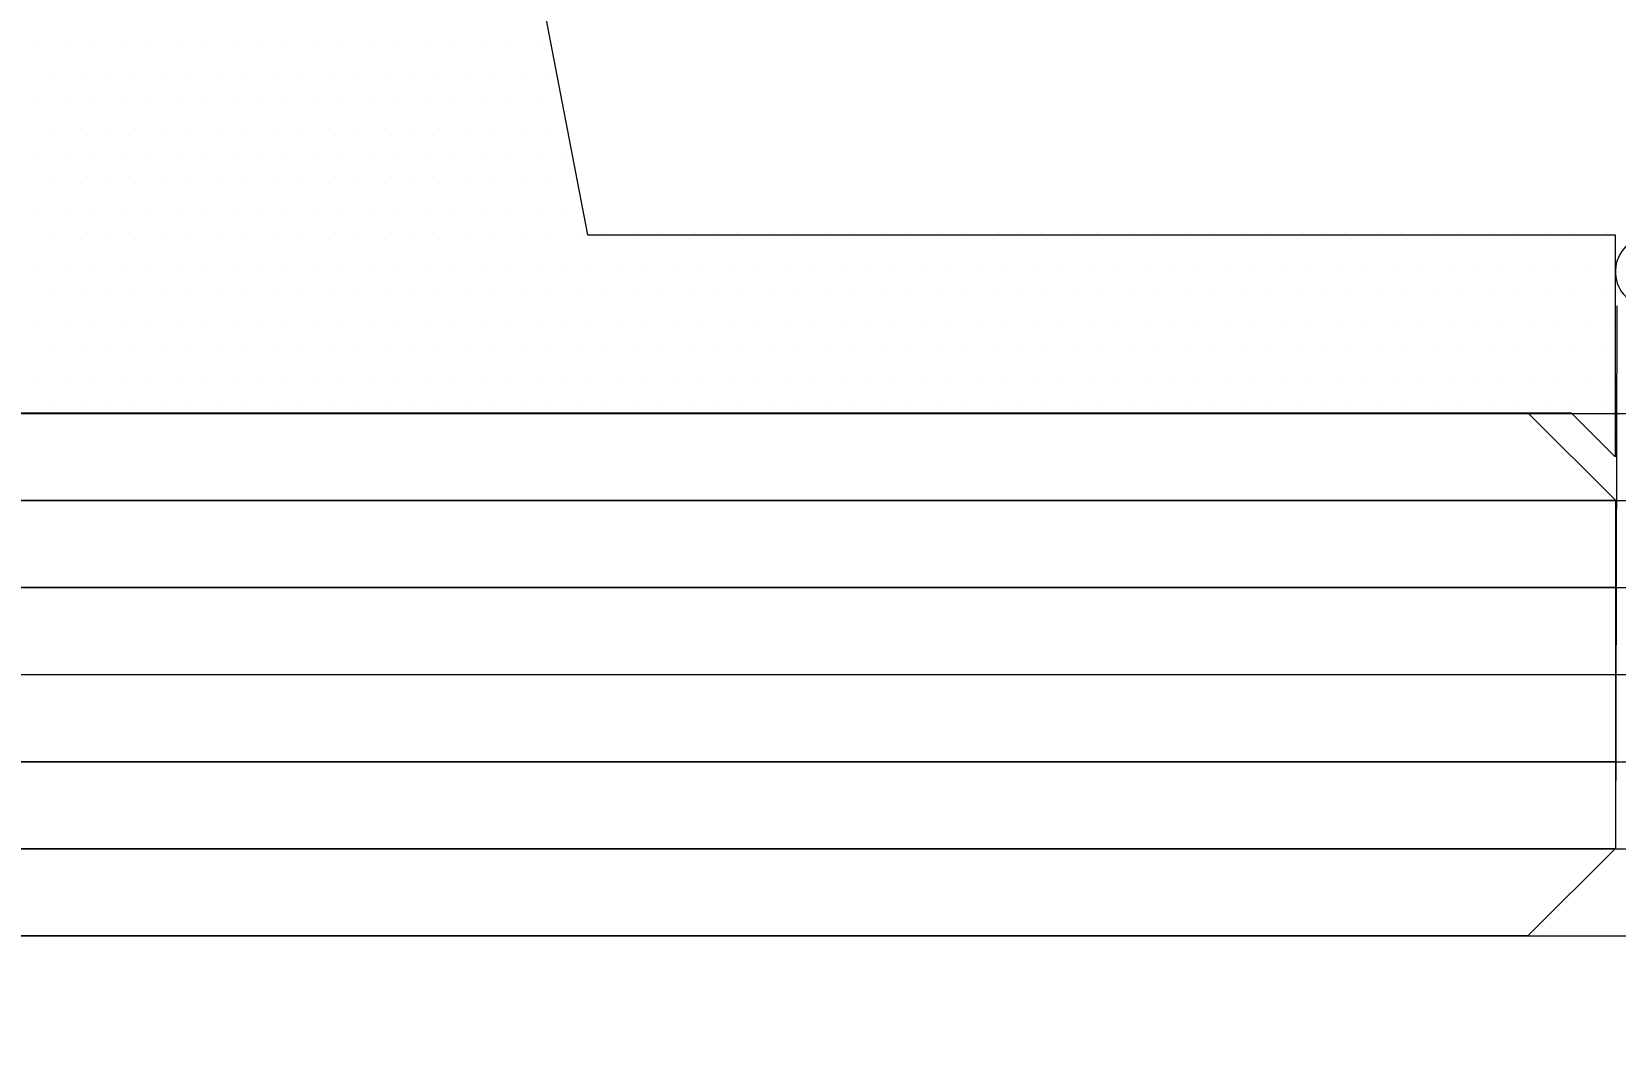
# Model space of a CAD drawing. Extents: x 820 to 5791, y 1495 to 5010.
# Drawn here: x 2816.494 to 2818.313, y 2076.895 to 2078.046 of the extents above; entities that cross this region are included whole.
import ezdxf

# ---------------------------------------------------------------- set-up
doc = ezdxf.new("R2010")
doc.units = 0
doc.header["$LTSCALE"] = 20
doc.layers.get('0').update_dxf_attribs({"linetype": 'CONTINUOUS', "lineweight": 15})
doc.layers.get('DEFPOINTS').update_dxf_attribs({"linetype": 'CONTINUOUS'})
doc.layers.add('_00_TT_PLASTER INTERIOR', color=60, linetype='CONTINUOUS', lineweight=0)
doc.layers.add('ölç', color=63, linetype='CONTINUOUS', lineweight=20)
doc.layers.add('dış ölçü', color=7, linetype='CONTINUOUS', lineweight=20, true_color=0x0d6787)
doc.styles.add('TRS', font='times.ttf', dxfattribs={"width": 0.8})
doc.dimstyles.new('dış ölçü', dxfattribs={"dimtxt": 12, "dimasz": 5, "dimexe": 5, "dimexo": 35, "dimgap": 5, "dimtad": 1, "dimdec": 0, "dimdsep": 46, "dimtxsty": 'TRS', "dimblk": 'DOT', "dimcen": 0, "dimdle": 0.1, "dimclrd": 256, "dimclre": 256, "dimclrt": 73, "dimadec": 0, "dimazin": 0, "dimtfac": 0.3, "dimtdec": 0, "dimtix": 1, "dimtmove": 2, "dimatfit": 3, "dimldrblk": 'DOT', "dimfxl": 1, "dimfxlon": 1, "dimtolj": 1, "dimarcsym": 0})

# ---------------------------------------------------------------- blocks, each defined once
blk = doc.blocks.new('_Dot')
at = {"layer": 'ölç', "color": 0, "lineweight": -2}
blk.add_line((-0.5, 0), (-1, 0), dxfattribs=at)
at = {"layer": 'ölç', "color": 0, "const_width": 0.5}
blk.add_lwpolyline([(-0.25, 0, 1), (0.25, 0, 1)], format="xyb", close=True, dxfattribs=at)
blk = doc.blocks.new('*D175')
at = {"layer": 'DEFPOINTS', "color": 0, "transparency": 16777216}
for p in [(2564.5726, 2100.0514), (2844.1763, 2097.0445), (2844.1763, 1809.2783)]:
    blk.add_point(p, dxfattribs=at)
at = {"layer": 'dış ölçü', "lineweight": -2, "transparency": 16777216}
for p, q in [((2564.5726, 1810.2783), (2564.5726, 1804.2783)), ((2844.1763, 1810.2783), (2844.1763, 1804.2783)), ((2569.5726, 1809.2783), (2839.1763, 1809.2783))]:
    blk.add_line(p, q, dxfattribs=at)
at = {"layer": 'dış ölçü', "lineweight": -2, "transparency": 16777216, "xscale": 5, "yscale": 5, "zscale": 5, "rotation": 180}
blk.add_blockref('_Dot', (2564.5726, 1809.2783), dxfattribs=at)
at = {"layer": 'dış ölçü', "lineweight": -2, "transparency": 16777216, "xscale": 5, "yscale": 5, "zscale": 5}
blk.add_blockref('_Dot', (2844.1763, 1809.2783), dxfattribs=at)
at = {"layer": 'dış ölçü', "color": 73, "transparency": 16777216, "insert": (2704.3745, 1820.3821), "char_height": 12, "attachment_point": 5, "style": 'TRS'}
blk.add_mtext('\\A1;280', dxfattribs=at)
blk = doc.blocks.new('*D180')
at = {"layer": 'DEFPOINTS', "color": 0, "transparency": 16777216}
for p in [(3700.9717, 2100.0445), (2054.2879, 2083.4408), (3700.9717, 1729.2783)]:
    blk.add_point(p, dxfattribs=at)
at = {"layer": 'dış ölçü', "lineweight": -2, "transparency": 16777216}
for p, q in [((2054.2879, 1730.2783), (2054.2879, 1724.2783)), ((3700.9717, 1730.2783), (3700.9717, 1724.2783)), ((2059.2879, 1729.2783), (3695.9717, 1729.2783))]:
    blk.add_line(p, q, dxfattribs=at)
at = {"layer": 'dış ölçü', "lineweight": -2, "transparency": 16777216, "xscale": 5, "yscale": 5, "zscale": 5, "rotation": 180}
blk.add_blockref('_Dot', (2054.2879, 1729.2783), dxfattribs=at)
at = {"layer": 'dış ölçü', "lineweight": -2, "transparency": 16777216, "xscale": 5, "yscale": 5, "zscale": 5}
blk.add_blockref('_Dot', (3700.9717, 1729.2783), dxfattribs=at)
at = {"layer": 'dış ölçü', "color": 73, "transparency": 16777216, "insert": (2877.6298, 1740.3994), "char_height": 12, "attachment_point": 5, "style": 'TRS'}
blk.add_mtext('\\A1;1647', dxfattribs=at)
blk = doc.blocks.new('HGJFG')
at = {"color": 9}
for p, q in [((-2347.7024, -3291.2504), (-2347.4546, -3292.5376)), ((-2348.0849, -3292.3202), (-2348.0849, -3292.3202)), ((-2348.0532, -3292.3202), (-2348.0532, -3292.3202)), ((-2348.0214, -3292.3202), (-2348.0214, -3292.3202)), ((-2347.9897, -3292.3202), (-2347.9897, -3292.3202)), ((-2347.9579, -3292.3202), (-2347.9579, -3292.3202)), ((-2347.9262, -3292.3202), (-2347.9262, -3292.3202)), ((-2347.8944, -3292.3202), (-2347.8944, -3292.3202)), ((-2347.8627, -3292.3202), (-2347.8627, -3292.3202)), ((-2347.8309, -3292.3202), (-2347.8309, -3292.3202)), ((-2347.7992, -3292.3202), (-2347.7992, -3292.3202)), ((-2347.7674, -3292.3202), (-2347.7674, -3292.3202)), ((-2347.7357, -3292.3202), (-2347.7357, -3292.3202)), ((-2347.7039, -3292.3202), (-2347.7039, -3292.3202)), ((-2347.6722, -3292.3202), (-2347.6722, -3292.3202)), ((-2347.6404, -3292.3202), (-2347.6404, -3292.3202)), ((-2347.6087, -3292.3202), (-2347.6087, -3292.3202)), ((-2347.5769, -3292.3202), (-2347.5769, -3292.3202)), ((-2347.5452, -3292.3202), (-2347.5452, -3292.3202)), ((-2347.5134, -3292.3202), (-2347.5134, -3292.3202)), ((-2348.069, -3292.352), (-2348.069, -3292.352)), ((-2348.0373, -3292.352), (-2348.0373, -3292.352)), ((-2348.0055, -3292.352), (-2348.0055, -3292.352)), ((-2347.9738, -3292.352), (-2347.9738, -3292.352)), ((-2347.942, -3292.352), (-2347.942, -3292.352)), ((-2347.9103, -3292.352), (-2347.9103, -3292.352)), ((-2347.8785, -3292.352), (-2347.8785, -3292.352)), ((-2347.8468, -3292.352), (-2347.8468, -3292.352)), ((-2347.815, -3292.352), (-2347.815, -3292.352)), ((-2347.7833, -3292.352), (-2347.7833, -3292.352)), ((-2347.7515, -3292.352), (-2347.7515, -3292.352)), ((-2347.7198, -3292.352), (-2347.7198, -3292.352)), ((-2347.688, -3292.352), (-2347.688, -3292.352)), ((-2347.6563, -3292.352), (-2347.6563, -3292.352)), ((-2347.6245, -3292.352), (-2347.6245, -3292.352)), ((-2347.5928, -3292.352), (-2347.5928, -3292.352)), ((-2347.561, -3292.352), (-2347.561, -3292.352)), ((-2347.5293, -3292.352), (-2347.5293, -3292.352)), ((-2347.4975, -3292.352), (-2347.4975, -3292.352)), ((-2348.0849, -3292.3837), (-2348.0849, -3292.3837)), ((-2348.0532, -3292.3837), (-2348.0532, -3292.3837)), ((-2348.0214, -3292.3837), (-2348.0214, -3292.3837)), ((-2347.9897, -3292.3837), (-2347.9897, -3292.3837)), ((-2347.9579, -3292.3837), (-2347.9579, -3292.3837)), ((-2347.9262, -3292.3837), (-2347.9262, -3292.3837)), ((-2347.8944, -3292.3837), (-2347.8944, -3292.3837)), ((-2347.8627, -3292.3837), (-2347.8627, -3292.3837)), ((-2347.8309, -3292.3837), (-2347.8309, -3292.3837)), ((-2347.7992, -3292.3837), (-2347.7992, -3292.3837)), ((-2347.7674, -3292.3837), (-2347.7674, -3292.3837)), ((-2347.7357, -3292.3837), (-2347.7357, -3292.3837)), ((-2347.7039, -3292.3837), (-2347.7039, -3292.3837)), ((-2347.6722, -3292.3837), (-2347.6722, -3292.3837)), ((-2347.6404, -3292.3837), (-2347.6404, -3292.3837)), ((-2347.6087, -3292.3837), (-2347.6087, -3292.3837)), ((-2347.5769, -3292.3837), (-2347.5769, -3292.3837)), ((-2347.5452, -3292.3837), (-2347.5452, -3292.3837)), ((-2347.5134, -3292.3837), (-2347.5134, -3292.3837)), ((-2348.069, -3292.4155), (-2348.069, -3292.4155)), ((-2348.0373, -3292.4155), (-2348.0373, -3292.4155)), ((-2348.0055, -3292.4155), (-2348.0055, -3292.4155)), ((-2347.9738, -3292.4155), (-2347.9738, -3292.4155)), ((-2347.942, -3292.4155), (-2347.942, -3292.4155)), ((-2347.9103, -3292.4155), (-2347.9103, -3292.4155)), ((-2347.8785, -3292.4155), (-2347.8785, -3292.4155)), ((-2347.8468, -3292.4155), (-2347.8468, -3292.4155)), ((-2347.815, -3292.4155), (-2347.815, -3292.4155)), ((-2347.7833, -3292.4155), (-2347.7833, -3292.4155)), ((-2347.7515, -3292.4155), (-2347.7515, -3292.4155)), ((-2347.7198, -3292.4155), (-2347.7198, -3292.4155)), ((-2347.688, -3292.4155), (-2347.688, -3292.4155)), ((-2347.6563, -3292.4155), (-2347.6563, -3292.4155)), ((-2347.6245, -3292.4155), (-2347.6245, -3292.4155)), ((-2347.5928, -3292.4155), (-2347.5928, -3292.4155)), ((-2347.561, -3292.4155), (-2347.561, -3292.4155)), ((-2347.5293, -3292.4155), (-2347.5293, -3292.4155)), ((-2347.4975, -3292.4155), (-2347.4975, -3292.4155)), ((-2348.0849, -3292.4472), (-2348.0849, -3292.4472)), ((-2348.0532, -3292.4472), (-2348.0532, -3292.4472)), ((-2348.0214, -3292.4472), (-2348.0214, -3292.4472)), ((-2347.9897, -3292.4472), (-2347.9897, -3292.4472)), ((-2347.9579, -3292.4472), (-2347.9579, -3292.4472)), ((-2347.9262, -3292.4472), (-2347.9262, -3292.4472)), ((-2347.8944, -3292.4472), (-2347.8944, -3292.4472)), ((-2347.8627, -3292.4472), (-2347.8627, -3292.4472)), ((-2347.8309, -3292.4472), (-2347.8309, -3292.4472)), ((-2347.7992, -3292.4472), (-2347.7992, -3292.4472)), ((-2347.7674, -3292.4472), (-2347.7674, -3292.4472)), ((-2347.7357, -3292.4472), (-2347.7357, -3292.4472)), ((-2347.7039, -3292.4472), (-2347.7039, -3292.4472)), ((-2347.6722, -3292.4472), (-2347.6722, -3292.4472)), ((-2347.6404, -3292.4472), (-2347.6404, -3292.4472)), ((-2347.6087, -3292.4472), (-2347.6087, -3292.4472)), ((-2347.5769, -3292.4472), (-2347.5769, -3292.4472)), ((-2347.5452, -3292.4472), (-2347.5452, -3292.4472)), ((-2347.5134, -3292.4472), (-2347.5134, -3292.4472)), ((-2347.4817, -3292.4472), (-2347.4817, -3292.4472)), ((-2348.069, -3292.479), (-2348.069, -3292.479)), ((-2348.0373, -3292.479), (-2348.0373, -3292.479)), ((-2348.0055, -3292.479), (-2348.0055, -3292.479)), ((-2347.9738, -3292.479), (-2347.9738, -3292.479)), ((-2347.942, -3292.479), (-2347.942, -3292.479)), ((-2347.9103, -3292.479), (-2347.9103, -3292.479)), ((-2347.8785, -3292.479), (-2347.8785, -3292.479)), ((-2347.8468, -3292.479), (-2347.8468, -3292.479)), ((-2347.815, -3292.479), (-2347.815, -3292.479)), ((-2347.7833, -3292.479), (-2347.7833, -3292.479)), ((-2347.7515, -3292.479), (-2347.7515, -3292.479)), ((-2347.7198, -3292.479), (-2347.7198, -3292.479)), ((-2347.688, -3292.479), (-2347.688, -3292.479)), ((-2347.6563, -3292.479), (-2347.6563, -3292.479)), ((-2347.6245, -3292.479), (-2347.6245, -3292.479)), ((-2347.5928, -3292.479), (-2347.5928, -3292.479)), ((-2347.561, -3292.479), (-2347.561, -3292.479)), ((-2347.5293, -3292.479), (-2347.5293, -3292.479)), ((-2347.4975, -3292.479), (-2347.4975, -3292.479)), ((-2348.0849, -3292.5107), (-2348.0849, -3292.5107)), ((-2348.0532, -3292.5107), (-2348.0532, -3292.5107)), ((-2348.0214, -3292.5107), (-2348.0214, -3292.5107)), ((-2347.9897, -3292.5107), (-2347.9897, -3292.5107)), ((-2347.9579, -3292.5107), (-2347.9579, -3292.5107)), ((-2347.9262, -3292.5107), (-2347.9262, -3292.5107)), ((-2347.8944, -3292.5107), (-2347.8944, -3292.5107)), ((-2347.8627, -3292.5107), (-2347.8627, -3292.5107)), ((-2347.8309, -3292.5107), (-2347.8309, -3292.5107)), ((-2347.7992, -3292.5107), (-2347.7992, -3292.5107)), ((-2347.7674, -3292.5107), (-2347.7674, -3292.5107)), ((-2347.7357, -3292.5107), (-2347.7357, -3292.5107)), ((-2347.7039, -3292.5107), (-2347.7039, -3292.5107)), ((-2347.6722, -3292.5107), (-2347.6722, -3292.5107)), ((-2347.6404, -3292.5107), (-2347.6404, -3292.5107)), ((-2347.6087, -3292.5107), (-2347.6087, -3292.5107)), ((-2347.5769, -3292.5107), (-2347.5769, -3292.5107)), ((-2347.5452, -3292.5107), (-2347.5452, -3292.5107)), ((-2347.5134, -3292.5107), (-2347.5134, -3292.5107)), ((-2347.4817, -3292.5107), (-2347.4817, -3292.5107)), ((-2347.4546, -3292.5376), (-2346.2745, -3292.5376)), ((-2346.2745, -3292.5376), (-2346.2745, -3292.7923)), ((-2348.069, -3292.5425), (-2348.069, -3292.5425)), ((-2348.0373, -3292.5425), (-2348.0373, -3292.5425)), ((-2348.0055, -3292.5425), (-2348.0055, -3292.5425)), ((-2347.9738, -3292.5425), (-2347.9738, -3292.5425)), ((-2347.942, -3292.5425), (-2347.942, -3292.5425)), ((-2347.9103, -3292.5425), (-2347.9103, -3292.5425)), ((-2347.8785, -3292.5425), (-2347.8785, -3292.5425)), ((-2347.8468, -3292.5425), (-2347.8468, -3292.5425)), ((-2347.815, -3292.5425), (-2347.815, -3292.5425)), ((-2347.7833, -3292.5425), (-2347.7833, -3292.5425)), ((-2347.7515, -3292.5425), (-2347.7515, -3292.5425)), ((-2347.7198, -3292.5425), (-2347.7198, -3292.5425)), ((-2347.688, -3292.5425), (-2347.688, -3292.5425)), ((-2347.6563, -3292.5425), (-2347.6563, -3292.5425)), ((-2347.6245, -3292.5425), (-2347.6245, -3292.5425)), ((-2347.5928, -3292.5425), (-2347.5928, -3292.5425)), ((-2347.561, -3292.5425), (-2347.561, -3292.5425)), ((-2347.5293, -3292.5425), (-2347.5293, -3292.5425)), ((-2347.4975, -3292.5425), (-2347.4975, -3292.5425)), ((-2347.4658, -3292.5425), (-2347.4658, -3292.5425)), ((-2347.434, -3292.5425), (-2347.434, -3292.5425)), ((-2347.4023, -3292.5425), (-2347.4023, -3292.5425)), ((-2347.3705, -3292.5425), (-2347.3705, -3292.5425)), ((-2347.3388, -3292.5425), (-2347.3388, -3292.5425)), ((-2347.307, -3292.5425), (-2347.307, -3292.5425)), ((-2347.2753, -3292.5425), (-2347.2753, -3292.5425)), ((-2347.2435, -3292.5425), (-2347.2435, -3292.5425)), ((-2347.2118, -3292.5425), (-2347.2118, -3292.5425)), ((-2347.18, -3292.5425), (-2347.18, -3292.5425)), ((-2347.1483, -3292.5425), (-2347.1483, -3292.5425)), ((-2347.1165, -3292.5425), (-2347.1165, -3292.5425)), ((-2347.0848, -3292.5425), (-2347.0848, -3292.5425)), ((-2347.053, -3292.5425), (-2347.053, -3292.5425)), ((-2347.0213, -3292.5425), (-2347.0213, -3292.5425)), ((-2346.9895, -3292.5425), (-2346.9895, -3292.5425)), ((-2346.9578, -3292.5425), (-2346.9578, -3292.5425)), ((-2346.926, -3292.5425), (-2346.926, -3292.5425)), ((-2346.8943, -3292.5425), (-2346.8943, -3292.5425)), ((-2346.8625, -3292.5425), (-2346.8625, -3292.5425)), ((-2346.8308, -3292.5425), (-2346.8308, -3292.5425)), ((-2346.799, -3292.5425), (-2346.799, -3292.5425)), ((-2346.7673, -3292.5425), (-2346.7673, -3292.5425)), ((-2346.7355, -3292.5425), (-2346.7355, -3292.5425)), ((-2346.7038, -3292.5425), (-2346.7038, -3292.5425)), ((-2346.672, -3292.5425), (-2346.672, -3292.5425)), ((-2346.6403, -3292.5425), (-2346.6403, -3292.5425)), ((-2346.6085, -3292.5425), (-2346.6085, -3292.5425)), ((-2346.5768, -3292.5425), (-2346.5768, -3292.5425)), ((-2346.545, -3292.5425), (-2346.545, -3292.5425)), ((-2346.5133, -3292.5425), (-2346.5133, -3292.5425)), ((-2346.4815, -3292.5425), (-2346.4815, -3292.5425)), ((-2346.4498, -3292.5425), (-2346.4498, -3292.5425)), ((-2346.418, -3292.5425), (-2346.418, -3292.5425)), ((-2346.3863, -3292.5425), (-2346.3863, -3292.5425)), ((-2346.3545, -3292.5425), (-2346.3545, -3292.5425)), ((-2346.3228, -3292.5425), (-2346.3228, -3292.5425)), ((-2346.291, -3292.5425), (-2346.291, -3292.5425)), ((-2348.0849, -3292.5742), (-2348.0849, -3292.5742)), ((-2348.0532, -3292.5742), (-2348.0532, -3292.5742)), ((-2348.0214, -3292.5742), (-2348.0214, -3292.5742)), ((-2347.9897, -3292.5742), (-2347.9897, -3292.5742)), ((-2347.9579, -3292.5742), (-2347.9579, -3292.5742)), ((-2347.9262, -3292.5742), (-2347.9262, -3292.5742)), ((-2347.8944, -3292.5742), (-2347.8944, -3292.5742)), ((-2347.8627, -3292.5742), (-2347.8627, -3292.5742)), ((-2347.8309, -3292.5742), (-2347.8309, -3292.5742)), ((-2347.7992, -3292.5742), (-2347.7992, -3292.5742)), ((-2347.7674, -3292.5742), (-2347.7674, -3292.5742)), ((-2347.7357, -3292.5742), (-2347.7357, -3292.5742)), ((-2347.7039, -3292.5742), (-2347.7039, -3292.5742)), ((-2347.6722, -3292.5742), (-2347.6722, -3292.5742)), ((-2347.6404, -3292.5742), (-2347.6404, -3292.5742)), ((-2347.6087, -3292.5742), (-2347.6087, -3292.5742)), ((-2347.5769, -3292.5742), (-2347.5769, -3292.5742)), ((-2347.5452, -3292.5742), (-2347.5452, -3292.5742)), ((-2347.5134, -3292.5742), (-2347.5134, -3292.5742)), ((-2347.4817, -3292.5742), (-2347.4817, -3292.5742)), ((-2347.4499, -3292.5742), (-2347.4499, -3292.5742)), ((-2347.4182, -3292.5742), (-2347.4182, -3292.5742)), ((-2347.3864, -3292.5742), (-2347.3864, -3292.5742)), ((-2347.3547, -3292.5742), (-2347.3547, -3292.5742)), ((-2347.3229, -3292.5742), (-2347.3229, -3292.5742)), ((-2347.2912, -3292.5742), (-2347.2912, -3292.5742)), ((-2347.2594, -3292.5742), (-2347.2594, -3292.5742)), ((-2347.2277, -3292.5742), (-2347.2277, -3292.5742)), ((-2347.1959, -3292.5742), (-2347.1959, -3292.5742)), ((-2347.1642, -3292.5742), (-2347.1642, -3292.5742)), ((-2347.1324, -3292.5742), (-2347.1324, -3292.5742)), ((-2347.1007, -3292.5742), (-2347.1007, -3292.5742)), ((-2347.0689, -3292.5742), (-2347.0689, -3292.5742)), ((-2347.0372, -3292.5742), (-2347.0372, -3292.5742)), ((-2347.0054, -3292.5742), (-2347.0054, -3292.5742)), ((-2346.9737, -3292.5742), (-2346.9737, -3292.5742)), ((-2346.9419, -3292.5742), (-2346.9419, -3292.5742)), ((-2346.9102, -3292.5742), (-2346.9102, -3292.5742)), ((-2346.8784, -3292.5742), (-2346.8784, -3292.5742)), ((-2346.8467, -3292.5742), (-2346.8467, -3292.5742)), ((-2346.8149, -3292.5742), (-2346.8149, -3292.5742)), ((-2346.7832, -3292.5742), (-2346.7832, -3292.5742)), ((-2346.7514, -3292.5742), (-2346.7514, -3292.5742)), ((-2346.7197, -3292.5742), (-2346.7197, -3292.5742)), ((-2346.6879, -3292.5742), (-2346.6879, -3292.5742)), ((-2346.6562, -3292.5742), (-2346.6562, -3292.5742)), ((-2346.6244, -3292.5742), (-2346.6244, -3292.5742)), ((-2346.5927, -3292.5742), (-2346.5927, -3292.5742)), ((-2346.5609, -3292.5742), (-2346.5609, -3292.5742)), ((-2346.5292, -3292.5742), (-2346.5292, -3292.5742)), ((-2346.4974, -3292.5742), (-2346.4974, -3292.5742)), ((-2346.4657, -3292.5742), (-2346.4657, -3292.5742)), ((-2346.4339, -3292.5742), (-2346.4339, -3292.5742)), ((-2346.4022, -3292.5742), (-2346.4022, -3292.5742)), ((-2346.3704, -3292.5742), (-2346.3704, -3292.5742)), ((-2346.3387, -3292.5742), (-2346.3387, -3292.5742)), ((-2346.3069, -3292.5742), (-2346.3069, -3292.5742)), ((-2346.2752, -3292.5742), (-2346.2752, -3292.5742)), ((-2348.069, -3292.606), (-2348.069, -3292.606)), ((-2348.0373, -3292.606), (-2348.0373, -3292.606)), ((-2348.0055, -3292.606), (-2348.0055, -3292.606)), ((-2347.9738, -3292.606), (-2347.9738, -3292.606)), ((-2347.942, -3292.606), (-2347.942, -3292.606)), ((-2347.9103, -3292.606), (-2347.9103, -3292.606)), ((-2347.8785, -3292.606), (-2347.8785, -3292.606)), ((-2347.8468, -3292.606), (-2347.8468, -3292.606)), ((-2347.815, -3292.606), (-2347.815, -3292.606)), ((-2347.7833, -3292.606), (-2347.7833, -3292.606)), ((-2347.7515, -3292.606), (-2347.7515, -3292.606)), ((-2347.7198, -3292.606), (-2347.7198, -3292.606)), ((-2347.688, -3292.606), (-2347.688, -3292.606)), ((-2347.6563, -3292.606), (-2347.6563, -3292.606)), ((-2347.6245, -3292.606), (-2347.6245, -3292.606)), ((-2347.5928, -3292.606), (-2347.5928, -3292.606)), ((-2347.561, -3292.606), (-2347.561, -3292.606)), ((-2347.5293, -3292.606), (-2347.5293, -3292.606)), ((-2347.4975, -3292.606), (-2347.4975, -3292.606)), ((-2347.4658, -3292.606), (-2347.4658, -3292.606)), ((-2347.434, -3292.606), (-2347.434, -3292.606)), ((-2347.4023, -3292.606), (-2347.4023, -3292.606)), ((-2347.3705, -3292.606), (-2347.3705, -3292.606)), ((-2347.3388, -3292.606), (-2347.3388, -3292.606)), ((-2347.307, -3292.606), (-2347.307, -3292.606)), ((-2347.2753, -3292.606), (-2347.2753, -3292.606)), ((-2347.2435, -3292.606), (-2347.2435, -3292.606)), ((-2347.2118, -3292.606), (-2347.2118, -3292.606)), ((-2347.18, -3292.606), (-2347.18, -3292.606)), ((-2347.1483, -3292.606), (-2347.1483, -3292.606)), ((-2347.1165, -3292.606), (-2347.1165, -3292.606)), ((-2347.0848, -3292.606), (-2347.0848, -3292.606)), ((-2347.053, -3292.606), (-2347.053, -3292.606)), ((-2347.0213, -3292.606), (-2347.0213, -3292.606)), ((-2346.9895, -3292.606), (-2346.9895, -3292.606)), ((-2346.9578, -3292.606), (-2346.9578, -3292.606)), ((-2346.926, -3292.606), (-2346.926, -3292.606)), ((-2346.8943, -3292.606), (-2346.8943, -3292.606)), ((-2346.8625, -3292.606), (-2346.8625, -3292.606)), ((-2346.8308, -3292.606), (-2346.8308, -3292.606)), ((-2346.799, -3292.606), (-2346.799, -3292.606)), ((-2346.7673, -3292.606), (-2346.7673, -3292.606)), ((-2346.7355, -3292.606), (-2346.7355, -3292.606)), ((-2346.7038, -3292.606), (-2346.7038, -3292.606)), ((-2346.672, -3292.606), (-2346.672, -3292.606)), ((-2346.6403, -3292.606), (-2346.6403, -3292.606)), ((-2346.6085, -3292.606), (-2346.6085, -3292.606)), ((-2346.5768, -3292.606), (-2346.5768, -3292.606)), ((-2346.545, -3292.606), (-2346.545, -3292.606)), ((-2346.5133, -3292.606), (-2346.5133, -3292.606)), ((-2346.4815, -3292.606), (-2346.4815, -3292.606)), ((-2346.4498, -3292.606), (-2346.4498, -3292.606)), ((-2346.418, -3292.606), (-2346.418, -3292.606)), ((-2346.3863, -3292.606), (-2346.3863, -3292.606)), ((-2346.3545, -3292.606), (-2346.3545, -3292.606)), ((-2346.3228, -3292.606), (-2346.3228, -3292.606)), ((-2346.291, -3292.606), (-2346.291, -3292.606)), ((-2346.2728, -3292.619), (-2346.2743, -3293.2423)), ((-2348.0849, -3292.6377), (-2348.0849, -3292.6377)), ((-2348.0532, -3292.6377), (-2348.0532, -3292.6377)), ((-2348.0214, -3292.6377), (-2348.0214, -3292.6377)), ((-2347.9897, -3292.6377), (-2347.9897, -3292.6377)), ((-2347.9579, -3292.6377), (-2347.9579, -3292.6377)), ((-2347.9262, -3292.6377), (-2347.9262, -3292.6377)), ((-2347.8944, -3292.6377), (-2347.8944, -3292.6377)), ((-2347.8627, -3292.6377), (-2347.8627, -3292.6377)), ((-2347.8309, -3292.6377), (-2347.8309, -3292.6377)), ((-2347.7992, -3292.6377), (-2347.7992, -3292.6377)), ((-2347.7674, -3292.6377), (-2347.7674, -3292.6377)), ((-2347.7357, -3292.6377), (-2347.7357, -3292.6377)), ((-2347.7039, -3292.6377), (-2347.7039, -3292.6377)), ((-2347.6722, -3292.6377), (-2347.6722, -3292.6377)), ((-2347.6404, -3292.6377), (-2347.6404, -3292.6377)), ((-2347.6087, -3292.6377), (-2347.6087, -3292.6377)), ((-2347.5769, -3292.6377), (-2347.5769, -3292.6377)), ((-2347.5452, -3292.6377), (-2347.5452, -3292.6377)), ((-2347.5134, -3292.6377), (-2347.5134, -3292.6377)), ((-2347.4817, -3292.6377), (-2347.4817, -3292.6377)), ((-2347.4499, -3292.6377), (-2347.4499, -3292.6377)), ((-2347.4182, -3292.6377), (-2347.4182, -3292.6377)), ((-2347.3864, -3292.6377), (-2347.3864, -3292.6377)), ((-2347.3547, -3292.6377), (-2347.3547, -3292.6377)), ((-2347.3229, -3292.6377), (-2347.3229, -3292.6377)), ((-2347.2912, -3292.6377), (-2347.2912, -3292.6377)), ((-2347.2594, -3292.6377), (-2347.2594, -3292.6377)), ((-2347.2277, -3292.6377), (-2347.2277, -3292.6377)), ((-2347.1959, -3292.6377), (-2347.1959, -3292.6377)), ((-2347.1642, -3292.6377), (-2347.1642, -3292.6377)), ((-2347.1324, -3292.6377), (-2347.1324, -3292.6377)), ((-2347.1007, -3292.6377), (-2347.1007, -3292.6377)), ((-2347.0689, -3292.6377), (-2347.0689, -3292.6377)), ((-2347.0372, -3292.6377), (-2347.0372, -3292.6377)), ((-2347.0054, -3292.6377), (-2347.0054, -3292.6377)), ((-2346.9737, -3292.6377), (-2346.9737, -3292.6377)), ((-2346.9419, -3292.6377), (-2346.9419, -3292.6377)), ((-2346.9102, -3292.6377), (-2346.9102, -3292.6377)), ((-2346.8784, -3292.6377), (-2346.8784, -3292.6377)), ((-2346.8467, -3292.6377), (-2346.8467, -3292.6377)), ((-2346.8149, -3292.6377), (-2346.8149, -3292.6377)), ((-2346.7832, -3292.6377), (-2346.7832, -3292.6377)), ((-2346.7514, -3292.6377), (-2346.7514, -3292.6377)), ((-2346.7197, -3292.6377), (-2346.7197, -3292.6377)), ((-2346.6879, -3292.6377), (-2346.6879, -3292.6377)), ((-2346.6562, -3292.6377), (-2346.6562, -3292.6377)), ((-2346.6244, -3292.6377), (-2346.6244, -3292.6377)), ((-2346.5927, -3292.6377), (-2346.5927, -3292.6377)), ((-2346.5609, -3292.6377), (-2346.5609, -3292.6377)), ((-2346.5292, -3292.6377), (-2346.5292, -3292.6377)), ((-2346.4974, -3292.6377), (-2346.4974, -3292.6377)), ((-2346.4657, -3292.6377), (-2346.4657, -3292.6377)), ((-2346.4339, -3292.6377), (-2346.4339, -3292.6377)), ((-2346.4022, -3292.6377), (-2346.4022, -3292.6377)), ((-2346.3704, -3292.6377), (-2346.3704, -3292.6377)), ((-2346.3387, -3292.6377), (-2346.3387, -3292.6377)), ((-2346.3069, -3292.6377), (-2346.3069, -3292.6377)), ((-2346.2752, -3292.6377), (-2346.2752, -3292.6377)), ((-2348.069, -3292.6695), (-2348.069, -3292.6695)), ((-2348.0373, -3292.6695), (-2348.0373, -3292.6695)), ((-2348.0055, -3292.6695), (-2348.0055, -3292.6695)), ((-2347.9738, -3292.6695), (-2347.9738, -3292.6695)), ((-2347.942, -3292.6695), (-2347.942, -3292.6695)), ((-2347.9103, -3292.6695), (-2347.9103, -3292.6695)), ((-2347.8785, -3292.6695), (-2347.8785, -3292.6695)), ((-2347.8468, -3292.6695), (-2347.8468, -3292.6695)), ((-2347.815, -3292.6695), (-2347.815, -3292.6695)), ((-2347.7833, -3292.6695), (-2347.7833, -3292.6695)), ((-2347.7515, -3292.6695), (-2347.7515, -3292.6695)), ((-2347.7198, -3292.6695), (-2347.7198, -3292.6695)), ((-2347.688, -3292.6695), (-2347.688, -3292.6695)), ((-2347.6563, -3292.6695), (-2347.6563, -3292.6695)), ((-2347.6245, -3292.6695), (-2347.6245, -3292.6695)), ((-2347.5928, -3292.6695), (-2347.5928, -3292.6695)), ((-2347.561, -3292.6695), (-2347.561, -3292.6695)), ((-2347.5293, -3292.6695), (-2347.5293, -3292.6695)), ((-2347.4975, -3292.6695), (-2347.4975, -3292.6695)), ((-2347.4658, -3292.6695), (-2347.4658, -3292.6695)), ((-2347.434, -3292.6695), (-2347.434, -3292.6695)), ((-2347.4023, -3292.6695), (-2347.4023, -3292.6695)), ((-2347.3705, -3292.6695), (-2347.3705, -3292.6695)), ((-2347.3388, -3292.6695), (-2347.3388, -3292.6695)), ((-2347.307, -3292.6695), (-2347.307, -3292.6695)), ((-2347.2753, -3292.6695), (-2347.2753, -3292.6695)), ((-2347.2435, -3292.6695), (-2347.2435, -3292.6695)), ((-2347.2118, -3292.6695), (-2347.2118, -3292.6695)), ((-2347.18, -3292.6695), (-2347.18, -3292.6695)), ((-2347.1483, -3292.6695), (-2347.1483, -3292.6695)), ((-2347.1165, -3292.6695), (-2347.1165, -3292.6695)), ((-2347.0848, -3292.6695), (-2347.0848, -3292.6695)), ((-2347.053, -3292.6695), (-2347.053, -3292.6695)), ((-2347.0213, -3292.6695), (-2347.0213, -3292.6695)), ((-2346.9895, -3292.6695), (-2346.9895, -3292.6695)), ((-2346.9578, -3292.6695), (-2346.9578, -3292.6695)), ((-2346.926, -3292.6695), (-2346.926, -3292.6695)), ((-2346.8943, -3292.6695), (-2346.8943, -3292.6695)), ((-2346.8625, -3292.6695), (-2346.8625, -3292.6695)), ((-2346.8308, -3292.6695), (-2346.8308, -3292.6695)), ((-2346.799, -3292.6695), (-2346.799, -3292.6695)), ((-2346.7673, -3292.6695), (-2346.7673, -3292.6695)), ((-2346.7355, -3292.6695), (-2346.7355, -3292.6695)), ((-2346.7038, -3292.6695), (-2346.7038, -3292.6695)), ((-2346.672, -3292.6695), (-2346.672, -3292.6695)), ((-2346.6403, -3292.6695), (-2346.6403, -3292.6695)), ((-2346.6085, -3292.6695), (-2346.6085, -3292.6695)), ((-2346.5768, -3292.6695), (-2346.5768, -3292.6695)), ((-2346.545, -3292.6695), (-2346.545, -3292.6695)), ((-2346.5133, -3292.6695), (-2346.5133, -3292.6695)), ((-2346.4815, -3292.6695), (-2346.4815, -3292.6695)), ((-2346.4498, -3292.6695), (-2346.4498, -3292.6695)), ((-2346.418, -3292.6695), (-2346.418, -3292.6695)), ((-2346.3863, -3292.6695), (-2346.3863, -3292.6695)), ((-2346.3545, -3292.6695), (-2346.3545, -3292.6695)), ((-2346.3228, -3292.6695), (-2346.3228, -3292.6695)), ((-2346.291, -3292.6695), (-2346.291, -3292.6695)), ((-2348.0849, -3292.7012), (-2348.0849, -3292.7012)), ((-2348.0532, -3292.7012), (-2348.0532, -3292.7012)), ((-2348.0214, -3292.7012), (-2348.0214, -3292.7012)), ((-2347.9897, -3292.7012), (-2347.9897, -3292.7012)), ((-2347.9579, -3292.7012), (-2347.9579, -3292.7012)), ((-2347.9262, -3292.7012), (-2347.9262, -3292.7012)), ((-2347.8944, -3292.7012), (-2347.8944, -3292.7012)), ((-2347.8627, -3292.7012), (-2347.8627, -3292.7012)), ((-2347.8309, -3292.7012), (-2347.8309, -3292.7012)), ((-2347.7992, -3292.7012), (-2347.7992, -3292.7012)), ((-2347.7674, -3292.7012), (-2347.7674, -3292.7012)), ((-2347.7357, -3292.7012), (-2347.7357, -3292.7012)), ((-2347.7039, -3292.7012), (-2347.7039, -3292.7012)), ((-2347.6722, -3292.7012), (-2347.6722, -3292.7012)), ((-2347.6404, -3292.7012), (-2347.6404, -3292.7012)), ((-2347.6087, -3292.7012), (-2347.6087, -3292.7012)), ((-2347.5769, -3292.7012), (-2347.5769, -3292.7012)), ((-2347.5452, -3292.7012), (-2347.5452, -3292.7012)), ((-2347.5134, -3292.7012), (-2347.5134, -3292.7012)), ((-2347.4817, -3292.7012), (-2347.4817, -3292.7012)), ((-2347.4499, -3292.7012), (-2347.4499, -3292.7012)), ((-2347.4182, -3292.7012), (-2347.4182, -3292.7012)), ((-2347.3864, -3292.7012), (-2347.3864, -3292.7012)), ((-2347.3547, -3292.7012), (-2347.3547, -3292.7012)), ((-2347.3229, -3292.7012), (-2347.3229, -3292.7012)), ((-2347.2912, -3292.7012), (-2347.2912, -3292.7012)), ((-2347.2594, -3292.7012), (-2347.2594, -3292.7012)), ((-2347.2277, -3292.7012), (-2347.2277, -3292.7012)), ((-2347.1959, -3292.7012), (-2347.1959, -3292.7012)), ((-2347.1642, -3292.7012), (-2347.1642, -3292.7012)), ((-2347.1324, -3292.7012), (-2347.1324, -3292.7012)), ((-2347.1007, -3292.7012), (-2347.1007, -3292.7012)), ((-2347.0689, -3292.7012), (-2347.0689, -3292.7012)), ((-2347.0372, -3292.7012), (-2347.0372, -3292.7012)), ((-2347.0054, -3292.7012), (-2347.0054, -3292.7012)), ((-2346.9737, -3292.7012), (-2346.9737, -3292.7012)), ((-2346.9419, -3292.7012), (-2346.9419, -3292.7012)), ((-2346.9102, -3292.7012), (-2346.9102, -3292.7012)), ((-2346.8784, -3292.7012), (-2346.8784, -3292.7012)), ((-2346.8467, -3292.7012), (-2346.8467, -3292.7012)), ((-2346.8149, -3292.7012), (-2346.8149, -3292.7012)), ((-2346.7832, -3292.7012), (-2346.7832, -3292.7012)), ((-2346.7514, -3292.7012), (-2346.7514, -3292.7012)), ((-2346.7197, -3292.7012), (-2346.7197, -3292.7012)), ((-2346.6879, -3292.7012), (-2346.6879, -3292.7012)), ((-2346.6562, -3292.7012), (-2346.6562, -3292.7012)), ((-2346.6244, -3292.7012), (-2346.6244, -3292.7012)), ((-2346.5927, -3292.7012), (-2346.5927, -3292.7012)), ((-2346.5609, -3292.7012), (-2346.5609, -3292.7012)), ((-2346.5292, -3292.7012), (-2346.5292, -3292.7012)), ((-2346.4974, -3292.7012), (-2346.4974, -3292.7012)), ((-2346.4657, -3292.7012), (-2346.4657, -3292.7012)), ((-2346.4339, -3292.7012), (-2346.4339, -3292.7012)), ((-2346.4022, -3292.7012), (-2346.4022, -3292.7012)), ((-2346.3704, -3292.7012), (-2346.3704, -3292.7012)), ((-2346.3387, -3292.7012), (-2346.3387, -3292.7012)), ((-2346.3069, -3292.7012), (-2346.3069, -3292.7012)), ((-2346.2752, -3292.7012), (-2346.2752, -3292.7012)), ((-2348.069, -3292.733), (-2348.069, -3292.733)), ((-2348.0373, -3292.733), (-2348.0373, -3292.733)), ((-2348.0055, -3292.733), (-2348.0055, -3292.733)), ((-2347.9738, -3292.733), (-2347.9738, -3292.733)), ((-2347.942, -3292.733), (-2347.942, -3292.733)), ((-2347.9103, -3292.733), (-2347.9103, -3292.733)), ((-2347.8785, -3292.733), (-2347.8785, -3292.733)), ((-2347.8468, -3292.733), (-2347.8468, -3292.733)), ((-2347.815, -3292.733), (-2347.815, -3292.733)), ((-2347.7833, -3292.733), (-2347.7833, -3292.733)), ((-2347.7515, -3292.733), (-2347.7515, -3292.733)), ((-2347.7198, -3292.733), (-2347.7198, -3292.733)), ((-2347.688, -3292.733), (-2347.688, -3292.733)), ((-2347.6563, -3292.733), (-2347.6563, -3292.733)), ((-2347.6245, -3292.733), (-2347.6245, -3292.733)), ((-2347.5928, -3292.733), (-2347.5928, -3292.733)), ((-2347.561, -3292.733), (-2347.561, -3292.733)), ((-2347.5293, -3292.733), (-2347.5293, -3292.733)), ((-2347.4975, -3292.733), (-2347.4975, -3292.733)), ((-2347.4658, -3292.733), (-2347.4658, -3292.733)), ((-2347.434, -3292.733), (-2347.434, -3292.733)), ((-2347.4023, -3292.733), (-2347.4023, -3292.733)), ((-2347.3705, -3292.733), (-2347.3705, -3292.733)), ((-2347.3388, -3292.733), (-2347.3388, -3292.733)), ((-2347.307, -3292.733), (-2347.307, -3292.733)), ((-2347.2753, -3292.733), (-2347.2753, -3292.733)), ((-2347.2435, -3292.733), (-2347.2435, -3292.733)), ((-2347.2118, -3292.733), (-2347.2118, -3292.733)), ((-2347.18, -3292.733), (-2347.18, -3292.733)), ((-2347.1483, -3292.733), (-2347.1483, -3292.733)), ((-2347.1165, -3292.733), (-2347.1165, -3292.733)), ((-2347.0848, -3292.733), (-2347.0848, -3292.733)), ((-2347.053, -3292.733), (-2347.053, -3292.733)), ((-2347.0213, -3292.733), (-2347.0213, -3292.733)), ((-2346.9895, -3292.733), (-2346.9895, -3292.733)), ((-2346.9578, -3292.733), (-2346.9578, -3292.733)), ((-2346.926, -3292.733), (-2346.926, -3292.733)), ((-2346.8943, -3292.733), (-2346.8943, -3292.733)), ((-2346.8625, -3292.733), (-2346.8625, -3292.733)), ((-2346.8308, -3292.733), (-2346.8308, -3292.733)), ((-2346.799, -3292.733), (-2346.799, -3292.733)), ((-2346.7673, -3292.733), (-2346.7673, -3292.733)), ((-2346.7355, -3292.733), (-2346.7355, -3292.733)), ((-2346.7038, -3292.733), (-2346.7038, -3292.733)), ((-2346.672, -3292.733), (-2346.672, -3292.733)), ((-2346.6403, -3292.733), (-2346.6403, -3292.733)), ((-2346.6085, -3292.733), (-2346.6085, -3292.733)), ((-2346.5768, -3292.733), (-2346.5768, -3292.733)), ((-2346.545, -3292.733), (-2346.545, -3292.733)), ((-2346.5133, -3292.733), (-2346.5133, -3292.733)), ((-2346.4815, -3292.733), (-2346.4815, -3292.733)), ((-2346.4498, -3292.733), (-2346.4498, -3292.733)), ((-2346.418, -3292.733), (-2346.418, -3292.733)), ((-2346.3863, -3292.733), (-2346.3863, -3292.733)), ((-2346.3545, -3292.733), (-2346.3545, -3292.733)), ((-2346.3228, -3292.733), (-2346.3228, -3292.733)), ((-2346.291, -3292.733), (-2346.291, -3292.733)), ((-2360.8366, -3292.7423), (-2346.3743, -3292.7423)), ((-2352.0404, -3292.7426), (-2344.1743, -3292.7426)), ((-2346.3245, -3292.7423), (-2348.519, -3292.7423)), ((-2346.3743, -3292.7423), (-2346.2743, -3292.8423)), ((-2346.2745, -3292.7923), (-2346.3245, -3292.7423)), ((-2346.2752, -3292.7647), (-2346.2752, -3292.7647)), ((-2360.8366, -3292.8423), (-2346.2743, -3292.8423)), ((-2352.0404, -3292.8426), (-2344.2743, -3292.8426)), ((-2346.2743, -3292.8423), (-2346.2743, -3293.2423)), ((-2360.8366, -3292.9423), (-2346.2743, -3292.9423)), ((-2352.0404, -3292.9426), (-2344.2743, -3292.9426)), ((-2360.8366, -3293.0423), (-2346.2743, -3293.0423)), ((-2352.0404, -3293.0426), (-2344.2743, -3293.0426)), ((-2360.8366, -3293.1423), (-2346.2743, -3293.1423)), ((-2352.0404, -3293.1426), (-2344.2743, -3293.1426)), ((-2360.8366, -3293.2423), (-2346.2743, -3293.2423)), ((-2352.0404, -3293.2426), (-2344.2743, -3293.2426)), ((-2346.2743, -3293.2423), (-2346.3743, -3293.3423)), ((-2360.8366, -3293.3423), (-2346.3743, -3293.3423)), ((-2352.0404, -3293.3426), (-2344.1743, -3293.3426))]:
    blk.add_line(p, q, dxfattribs=at)
blk.add_arc((-2346.2343, -3292.5799), 0.04, 92.0374, 262.9464, dxfattribs=at)

msp = doc.modelspace()

# ---------------------------------------------------------------- block references
at = {"layer": '_00_TT_PLASTER INTERIOR'}
msp.add_blockref('HGJFG', (5164.5872, 5370.3499), dxfattribs=at)

# ---------------------------------------------------------------- dimensions: what is measured, and where the dimension line sits
at = {"layer": 'dış ölçü'}
for base, p1, p2, picture, middle in [((3700.9717, 1729.2783), (2054.2879, 2083.4408), (3700.9717, 2100.0445), '*D180', (2877.6298, 1740.3994)), ((2844.1763, 1809.2783), (2564.5726, 2100.0514), (2844.1763, 2097.0445), '*D175', (2704.3745, 1820.3821))]:
    dim = msp.add_linear_dim(base=base, p1=p1, p2=p2, dimstyle='dış ölçü', dxfattribs=at)
    dim.commit()
    dim.dimension.update_dxf_attribs({"geometry": picture, "text_midpoint": middle})

doc.saveas('drawing.dxf')
